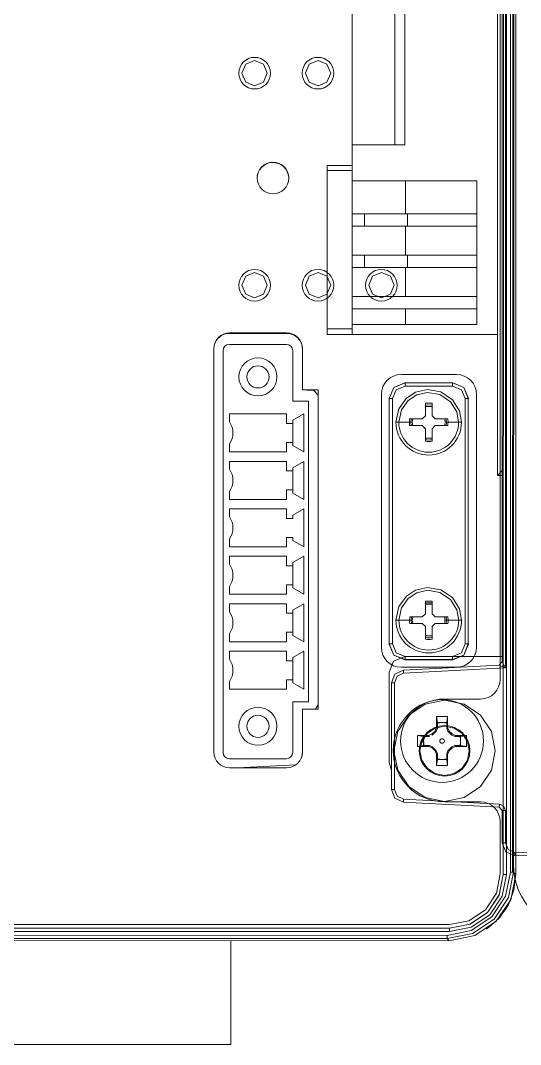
# Model space of a CAD drawing. Header units: millimetres. Extents: x 0 to 3780, y 0 to 2673.
# Drawn here: x 807.7 to 847.8, y 1163.9 to 1246 of the extents above; entities that cross this region are included whole.
import ezdxf

# ---------------------------------------------------------------- set-up
doc = ezdxf.new("R2010")
doc.units = ezdxf.units.MM
doc.layers.add('0_1', color=7, linetype='Continuous', lineweight=5)

msp = doc.modelspace()

# ---------------------------------------------------------------- linework, layer by layer
at = {"layer": '0_1', "color": 144, "linetype": 'Continuous', "lineweight": 0, "ltscale": 25.4}
for p, q in [((846.469, 1319.254), (846.449, 1177.498)), ((847.019, 1177.69), (847.039, 1319.062)), ((847.293, 1319.062), (847.273, 1177.69)), ((846.199, 1193.165), (846.199, 1303.655)), ((845.986, 1209.518), (845.986, 1298.926)), ((838.567, 1284.907), (838.567, 1236.043)), ((834.329, 1221.64), (834.329, 1233.16)), ((835.329, 1229.523), (835.329, 1230.523)), ((835.329, 1226.203), (835.329, 1227.203)), ((823.237, 1187.323), (823.237, 1219.687)), ((830.349, 1219.687), (830.349, 1216.385)), ((830.349, 1216.385), (831.619, 1216.385)), ((831.231, 1216.354), (831.612, 1215.973)), ((837.302, 1215.698), (837.311, 1215.689)), ((837.308, 1196.002), (837.311, 1215.689)), ((843.386, 1196.001), (843.389, 1215.688)), ((843.389, 1215.688), (843.643, 1215.688)), ((843.643, 1215.688), (843.64, 1196.001)), ((840.202, 1215.315), (840.735, 1215.315)), ((840.202, 1215.178), (840.735, 1215.171)), ((840.202, 1215.058), (840.735, 1215.058)), ((838.918, 1213.788), (838.941, 1214.054)), ((838.941, 1214.054), (839.947, 1214.054)), ((838.941, 1214.054), (838.941, 1214.054)), ((839.046, 1213.788), (839.091, 1214.054)), ((839.147, 1213.788), (839.198, 1214.054)), ((840.202, 1214.308), (839.947, 1214.054)), ((839.947, 1214.054), (839.947, 1214.054)), ((840.989, 1214.054), (840.735, 1214.308)), ((840.989, 1214.054), (841.995, 1214.054)), ((840.989, 1214.054), (840.989, 1214.054)), ((841.751, 1213.987), (841.789, 1213.788)), ((841.85, 1214.054), (841.891, 1213.788)), ((841.995, 1214.054), (842.018, 1213.788)), ((841.995, 1214.054), (841.995, 1214.054)), ((829.572, 1212.175), (829.572, 1213.699)), ((837.839, 1213.788), (838.07, 1213.788)), ((839.046, 1213.788), (838.918, 1213.788)), ((838.941, 1213.521), (839.947, 1213.521)), ((839.072, 1213.518), (839.046, 1213.788)), ((839.198, 1213.521), (839.147, 1213.788)), ((839.947, 1213.521), (840.202, 1213.267)), ((840.202, 1213.267), (840.202, 1212.261)), ((840.735, 1213.267), (840.735, 1212.261)), ((840.989, 1213.521), (841.995, 1213.521)), ((841.789, 1213.788), (841.751, 1213.588)), ((841.891, 1213.788), (841.864, 1213.515)), ((840.735, 1212.518), (840.202, 1212.518)), ((829.572, 1208.365), (829.572, 1209.889)), ((845.986, 1209.518), (846.367, 1209.917)), ((847.457, 1208.425), (847.457, 1195.043)), ((829.572, 1206.079), (829.572, 1206.333)), ((829.572, 1204.301), (829.572, 1204.555)), ((829.572, 1200.745), (829.572, 1202.269)), ((840.207, 1199.298), (840.741, 1199.29)), ((840.207, 1199.184), (840.741, 1199.182)), ((840.741, 1199.434), (840.741, 1198.428)), ((829.572, 1196.935), (829.572, 1198.459)), ((840.995, 1198.174), (840.741, 1198.428)), ((837.845, 1197.907), (838.076, 1197.907)), ((838.924, 1197.907), (838.947, 1198.174)), ((838.947, 1198.174), (839.953, 1198.174)), ((838.947, 1198.174), (838.947, 1198.174)), ((839.051, 1197.907), (839.097, 1198.174)), ((839.077, 1197.637), (839.051, 1197.907)), ((839.147, 1197.913), (839.197, 1198.174)), ((839.199, 1197.641), (839.147, 1197.913)), ((839.953, 1197.641), (840.207, 1197.387)), ((840.207, 1197.387), (840.207, 1196.381)), ((840.741, 1197.387), (840.995, 1197.641)), ((840.741, 1197.387), (840.741, 1196.381)), ((840.995, 1198.174), (842.001, 1198.174)), ((840.995, 1198.174), (840.995, 1198.174)), ((841.751, 1198.112), (841.789, 1197.913)), ((841.751, 1198.112), (841.751, 1197.713)), ((841.789, 1197.913), (841.751, 1197.713)), ((841.855, 1198.174), (841.896, 1197.907)), ((841.896, 1197.907), (841.87, 1197.635)), ((842.024, 1197.907), (841.896, 1197.907)), ((842.001, 1198.174), (842.024, 1197.907)), ((842.001, 1198.174), (842.001, 1198.174)), ((842.024, 1197.907), (842.872, 1197.907)), ((840.741, 1196.644), (840.207, 1196.642)), ((837.299, 1195.993), (837.308, 1196.002)), ((843.386, 1196.001), (843.64, 1196.001)), ((843.64, 1196.001), (843.649, 1195.992)), ((829.572, 1193.125), (829.572, 1194.649)), ((842.389, 1194.732), (842.38, 1194.741)), ((846.367, 1194.557), (846.126, 1194.303)), ((846.363, 1194.192), (846.126, 1194.303)), ((846.185, 1194.275), (846.363, 1194.192)), ((846.487, 1194.322), (846.363, 1194.192)), ((846.367, 1194.557), (846.487, 1194.322)), ((846.487, 1194.322), (846.616, 1194.075)), ((838.448, 1193.647), (838.44, 1193.9)), ((830.461, 1192.363), (829.572, 1192.871)), ((830.349, 1190.756), (830.349, 1187.323)), ((831.619, 1190.756), (830.349, 1190.756)), ((841.985, 1190.181), (841.096, 1190.181)), ((841.096, 1190.181), (841.096, 1189.292)), ((841.096, 1190.181), (841.171, 1189.69)), ((841.911, 1189.69), (841.985, 1190.181)), ((841.985, 1189.292), (841.985, 1190.181)), ((840.979, 1189.009), (841.096, 1189.292)), ((841.171, 1189.23), (841.075, 1189)), ((841.541, 1189.69), (841.171, 1189.69)), ((841.171, 1189.69), (841.171, 1189.643)), ((841.171, 1189.643), (841.171, 1189.23)), ((841.911, 1189.69), (841.541, 1189.69)), ((841.911, 1189.643), (841.911, 1189.69)), ((841.911, 1189.23), (841.911, 1189.643)), ((842.006, 1189), (841.911, 1189.23)), ((840.461, 1188.657), (839.572, 1188.657)), ((839.572, 1188.657), (839.572, 1187.768)), ((839.572, 1188.657), (840.063, 1188.582)), ((840.11, 1188.582), (840.063, 1188.582)), ((840.523, 1188.582), (840.11, 1188.582)), ((840.461, 1188.657), (840.744, 1188.774)), ((840.461, 1188.657), (840.523, 1188.582)), ((840.744, 1188.774), (840.753, 1188.678)), ((841.075, 1189), (840.753, 1188.678)), ((841.075, 1189), (840.979, 1189.009)), ((842.102, 1189.009), (842.006, 1189)), ((842.328, 1188.678), (842.006, 1189)), ((842.328, 1188.678), (842.337, 1188.774)), ((842.559, 1188.582), (842.328, 1188.678)), ((842.337, 1188.774), (842.62, 1188.657)), ((842.971, 1188.582), (842.559, 1188.582)), ((843.509, 1188.657), (842.62, 1188.657)), ((843.019, 1188.582), (842.971, 1188.582)), ((843.019, 1188.212), (843.019, 1188.582)), ((843.509, 1187.768), (843.509, 1188.657)), ((839.572, 1187.768), (840.063, 1187.842)), ((839.572, 1187.768), (840.461, 1187.768)), ((840.063, 1187.842), (840.11, 1187.842)), ((840.11, 1187.842), (840.523, 1187.842)), ((840.523, 1187.842), (840.461, 1187.768)), ((840.744, 1187.651), (840.461, 1187.768)), ((840.523, 1187.842), (840.753, 1187.747)), ((840.753, 1187.747), (840.744, 1187.651)), ((840.753, 1187.747), (841.075, 1187.425)), ((842.006, 1187.425), (842.328, 1187.747)), ((842.337, 1187.651), (842.102, 1187.416)), ((842.328, 1187.747), (842.559, 1187.842)), ((842.62, 1187.768), (842.559, 1187.842)), ((842.559, 1187.842), (842.971, 1187.842)), ((842.971, 1187.842), (843.019, 1187.842)), ((843.019, 1187.842), (843.019, 1188.212)), ((840.979, 1187.416), (841.075, 1187.425)), ((841.096, 1187.133), (840.979, 1187.416)), ((841.075, 1187.425), (841.171, 1187.194)), ((841.096, 1187.133), (841.171, 1187.194)), ((841.096, 1186.244), (841.171, 1186.735)), ((841.171, 1187.194), (841.171, 1186.782)), ((841.171, 1186.782), (841.171, 1186.735)), ((841.171, 1186.735), (841.541, 1186.735)), ((841.541, 1186.735), (841.911, 1186.735)), ((841.911, 1187.194), (842.006, 1187.425)), ((841.911, 1187.194), (841.985, 1187.133)), ((841.911, 1186.782), (841.911, 1187.194)), ((841.911, 1186.735), (841.911, 1186.782)), ((841.985, 1186.244), (841.911, 1186.735)), ((842.006, 1187.425), (842.102, 1187.416)), ((829.833, 1186.3), (825.106, 1186.053)), ((841.096, 1186.244), (841.985, 1186.244)), ((847.457, 1183.613), (847.457, 1177.522)), ((846.135, 1183.152), (846.126, 1182.899)), ((846.199, 1177.541), (846.199, 1181.735)), ((847.273, 1177.69), (847.019, 1177.69)), ((846.44, 1177.508), (846.449, 1177.498)), ((847.457, 1177.522), (847.445, 1177.522))]:
    msp.add_line(p, q, dxfattribs=at)
at = {"layer": '0_1', "color": 7, "linetype": 'Continuous', "lineweight": 0, "ltscale": 25.4}
for p, q in [((846.703, 1177.498), (846.723, 1319.254)), ((847.467, 1319.236), (847.447, 1177.516)), ((846.616, 1304.249), (846.616, 1194.075)), ((846.367, 1303.767), (846.367, 1194.557)), ((834.329, 1236.043), (834.329, 1284.907)), ((837.759, 1284.907), (837.759, 1236.043)), ((834.329, 1236.043), (834.329, 1233.16)), ((838.567, 1236.043), (834.329, 1236.043)), ((832.321, 1234.399), (832.321, 1234.004)), ((832.321, 1234.399), (834.329, 1234.399)), ((832.321, 1221.279), (832.321, 1234.004)), ((832.321, 1234.004), (834.329, 1234.004)), ((834.329, 1233.16), (844.329, 1233.16)), ((838.596, 1233.16), (838.596, 1230.523)), ((844.329, 1233.16), (844.329, 1221.64)), ((834.329, 1230.523), (838.596, 1230.523)), ((838.596, 1230.523), (844.329, 1230.523)), ((838.775, 1229.523), (838.775, 1230.523)), ((838.596, 1229.523), (834.329, 1229.523)), ((844.329, 1229.523), (838.596, 1229.523)), ((838.596, 1229.523), (838.596, 1227.203)), ((834.329, 1227.203), (838.596, 1227.203)), ((838.596, 1227.203), (844.329, 1227.203)), ((838.775, 1227.203), (838.775, 1226.203)), ((838.596, 1226.203), (834.329, 1226.203)), ((844.329, 1226.203), (838.596, 1226.203)), ((838.596, 1226.203), (838.596, 1223.883)), ((834.329, 1223.883), (838.596, 1223.883)), ((838.596, 1223.883), (844.329, 1223.883)), ((838.596, 1222.883), (834.329, 1222.883)), ((844.329, 1222.883), (838.596, 1222.883)), ((838.596, 1221.64), (838.596, 1222.883)), ((834.329, 1221.279), (832.321, 1221.279)), ((832.321, 1221.279), (832.321, 1220.839)), ((834.329, 1220.839), (834.329, 1221.64)), ((844.329, 1221.64), (834.329, 1221.64)), ((824.5, 1220.927), (829.072, 1220.926)), ((824.507, 1220.957), (829.079, 1220.957)), ((832.321, 1220.839), (834.329, 1220.839)), ((834.329, 1220.839), (845.986, 1220.839)), ((829.064, 1220.036), (824.492, 1220.036)), ((830.342, 1219.656), (830.342, 1216.735)), ((823.984, 1187.296), (823.984, 1219.528)), ((829.572, 1215.477), (829.572, 1219.528)), ((838.274, 1217.625), (842.694, 1217.625)), ((830.567, 1216.385), (830.723, 1216.354)), ((830.723, 1216.354), (831.231, 1216.354)), ((831.619, 1216.385), (831.619, 1190.756)), ((838.562, 1216.958), (838.571, 1216.948)), ((838.562, 1216.958), (842.392, 1216.957)), ((838.571, 1216.948), (842.383, 1216.948)), ((838.571, 1216.695), (838.571, 1216.948)), ((842.383, 1216.694), (838.571, 1216.695)), ((842.392, 1216.957), (842.383, 1216.948)), ((842.383, 1216.694), (842.383, 1216.948)), ((829.572, 1215.477), (830.842, 1215.477)), ((830.842, 1191.347), (830.842, 1215.477)), ((831.612, 1215.973), (831.608, 1191.106)), ((836.674, 1195.73), (836.674, 1216.025)), ((837.565, 1215.688), (837.311, 1215.689)), ((837.565, 1215.688), (837.562, 1196.002)), ((843.652, 1215.697), (843.643, 1215.688)), ((844.294, 1216.025), (844.294, 1195.73)), ((840.202, 1215.315), (840.202, 1214.308)), ((840.735, 1215.315), (840.735, 1214.308)), ((824.492, 1214.461), (829.064, 1214.461)), ((824.492, 1213.826), (824.492, 1214.461)), ((829.064, 1214.461), (829.064, 1213.699)), ((829.572, 1213.953), (830.461, 1214.461)), ((829.572, 1213.699), (829.572, 1213.953)), ((830.461, 1214.461), (830.461, 1211.413)), ((829.064, 1213.699), (829.572, 1213.699)), ((838.07, 1213.788), (838.918, 1213.788)), ((840.735, 1213.267), (840.989, 1213.521)), ((842.018, 1213.788), (842.866, 1213.788)), ((842.866, 1213.788), (843.097, 1213.788)), ((829.064, 1212.175), (829.064, 1211.413)), ((829.572, 1212.175), (829.064, 1212.175)), ((829.572, 1211.921), (829.572, 1212.175)), ((824.492, 1211.413), (824.492, 1212.048)), ((829.064, 1211.413), (824.492, 1211.413)), ((830.461, 1211.413), (829.572, 1211.921)), ((824.492, 1210.651), (829.064, 1210.651)), ((824.492, 1210.016), (824.492, 1210.651)), ((829.064, 1210.651), (829.064, 1209.889)), ((829.572, 1210.143), (830.461, 1210.651)), ((830.461, 1210.651), (830.461, 1207.603)), ((829.064, 1209.889), (829.572, 1209.889)), ((829.572, 1209.889), (829.572, 1210.143)), ((846.367, 1209.518), (845.986, 1209.518)), ((824.492, 1207.603), (824.492, 1208.238)), ((829.064, 1208.365), (829.064, 1207.603)), ((829.572, 1208.365), (829.064, 1208.365)), ((829.572, 1208.111), (829.572, 1208.365)), ((830.461, 1207.603), (829.572, 1208.111)), ((829.064, 1207.603), (824.492, 1207.603)), ((824.492, 1206.841), (829.064, 1206.841)), ((824.492, 1206.206), (824.492, 1206.841)), ((829.064, 1206.841), (829.064, 1206.079)), ((829.572, 1206.333), (830.461, 1206.841)), ((830.461, 1206.841), (830.461, 1203.793)), ((829.064, 1206.079), (829.572, 1206.079)), ((824.492, 1203.793), (824.492, 1204.428)), ((829.064, 1204.555), (829.064, 1203.793)), ((829.572, 1204.555), (829.064, 1204.555)), ((830.461, 1203.793), (829.572, 1204.301)), ((829.064, 1203.793), (824.492, 1203.793)), ((824.492, 1203.031), (829.064, 1203.031)), ((824.492, 1202.396), (824.492, 1203.031)), ((829.064, 1203.031), (829.064, 1202.269)), ((829.572, 1202.523), (830.461, 1203.031)), ((829.572, 1202.269), (829.572, 1202.523)), ((830.461, 1203.031), (830.461, 1199.983)), ((829.064, 1202.269), (829.572, 1202.269)), ((829.064, 1200.745), (829.064, 1199.983)), ((829.572, 1200.745), (829.064, 1200.745)), ((829.572, 1200.491), (829.572, 1200.745)), ((824.492, 1199.983), (824.492, 1200.618)), ((829.064, 1199.983), (824.492, 1199.983)), ((830.461, 1199.983), (829.572, 1200.491)), ((824.492, 1199.221), (829.064, 1199.221)), ((824.492, 1198.586), (824.492, 1199.221)), ((829.064, 1199.221), (829.064, 1198.459)), ((829.572, 1198.713), (830.461, 1199.221)), ((830.461, 1199.221), (830.461, 1196.173)), ((840.207, 1199.434), (840.207, 1198.428)), ((840.207, 1199.434), (840.741, 1199.434)), ((829.064, 1198.459), (829.572, 1198.459)), ((829.572, 1198.459), (829.572, 1198.713)), ((840.207, 1198.428), (839.953, 1198.174)), ((838.076, 1197.907), (838.924, 1197.907)), ((838.947, 1197.641), (839.953, 1197.641)), ((840.995, 1197.641), (842.001, 1197.641)), ((842.872, 1197.907), (843.103, 1197.907)), ((824.492, 1196.173), (824.492, 1196.808)), ((829.064, 1196.935), (829.064, 1196.173)), ((829.572, 1196.935), (829.064, 1196.935)), ((829.572, 1196.681), (829.572, 1196.935)), ((830.461, 1196.173), (829.572, 1196.681)), ((829.064, 1196.173), (824.492, 1196.173)), ((837.308, 1196.002), (837.562, 1196.002)), ((824.492, 1195.411), (829.064, 1195.411)), ((824.492, 1194.776), (824.492, 1195.411)), ((829.064, 1195.411), (829.064, 1194.649)), ((829.572, 1194.903), (830.461, 1195.411)), ((830.461, 1195.411), (830.461, 1192.363)), ((838.557, 1194.995), (846.367, 1194.995)), ((838.568, 1194.996), (842.38, 1194.995)), ((838.568, 1194.996), (838.568, 1194.742)), ((842.38, 1194.995), (842.38, 1194.741)), ((829.064, 1194.649), (829.572, 1194.649)), ((829.572, 1194.649), (829.572, 1194.903)), ((842.694, 1194.13), (838.274, 1194.13)), ((846.126, 1194.303), (838.44, 1193.9)), ((838.559, 1194.733), (838.568, 1194.742)), ((842.389, 1194.732), (838.559, 1194.733)), ((842.38, 1194.741), (838.568, 1194.742)), ((846.616, 1194.075), (846.363, 1194.192)), ((837.287, 1186.491), (837.287, 1193.724)), ((846.616, 1194.075), (838.448, 1193.647)), ((824.492, 1192.363), (824.492, 1192.998)), ((829.064, 1193.125), (829.064, 1192.363)), ((829.572, 1193.125), (829.064, 1193.125)), ((829.572, 1192.871), (829.572, 1193.125)), ((837.477, 1192.886), (837.726, 1192.886)), ((837.477, 1192.886), (837.477, 1184.316)), ((837.726, 1192.886), (837.726, 1184.316)), ((829.064, 1192.363), (824.492, 1192.363)), ((830.842, 1191.347), (829.572, 1191.347)), ((829.572, 1187.296), (829.572, 1191.347)), ((831.608, 1191.106), (831.384, 1190.756)), ((841.754, 1191.577), (844.612, 1191.577)), ((830.349, 1190.439), (830.338, 1190.345)), ((830.338, 1190.345), (830.338, 1187.292)), ((841.171, 1189.23), (841.096, 1189.292)), ((841.985, 1189.292), (841.911, 1189.23)), ((841.985, 1189.292), (842.102, 1189.009)), ((840.744, 1188.774), (840.979, 1189.009)), ((842.102, 1189.009), (842.337, 1188.774)), ((842.559, 1188.582), (842.62, 1188.657)), ((843.509, 1188.657), (843.019, 1188.582)), ((840.979, 1187.416), (840.744, 1187.651)), ((842.337, 1187.651), (842.328, 1187.747)), ((842.62, 1187.768), (842.337, 1187.651)), ((842.62, 1187.768), (843.509, 1187.768)), ((843.509, 1187.768), (843.019, 1187.842)), ((824.492, 1186.788), (829.064, 1186.788)), ((841.096, 1187.133), (841.096, 1186.244)), ((842.102, 1187.416), (841.985, 1187.133)), ((841.985, 1186.244), (841.985, 1187.133)), ((829.079, 1186.053), (824.507, 1186.053)), ((837.477, 1185.847), (837.287, 1186.491)), ((837.726, 1184.316), (837.477, 1184.316)), ((838.448, 1183.555), (846.135, 1183.152)), ((838.44, 1183.301), (846.126, 1182.899)), ((844.612, 1183.322), (841.754, 1183.322)), ((846.126, 1182.899), (846.367, 1182.645)), ((846.367, 1180.035), (846.367, 1182.645)), ((846.616, 1182.645), (846.367, 1182.645)), ((846.616, 1182.645), (846.616, 1180.035)), ((846.616, 1180.035), (846.367, 1180.035)), ((847.256, 1178.293), (847.256, 1179.035)), ((857.416, 1178.844), (847.365, 1179.02)), ((847.447, 1177.516), (847.273, 1177.69)), ((846.703, 1177.498), (846.449, 1177.498)), ((842.133, 1173.184), (761.338, 1173.195)), ((761.338, 1172.941), (842.133, 1172.93)), ((761.347, 1173.204), (842.124, 1173.193)), ((761.36, 1173.48), (842.138, 1173.48)), ((842.133, 1173.184), (842.124, 1173.193)), ((842.133, 1173.184), (842.133, 1172.93)), ((842.115, 1172.186), (761.355, 1172.197)), ((761.529, 1172.625), (841.942, 1172.614)), ((841.942, 1172.36), (761.529, 1172.371)), ((824.606, 1163.853), (824.606, 1172.189)), ((841.942, 1172.614), (841.942, 1172.36)), ((841.942, 1172.36), (842.115, 1172.186)), ((778.886, 1163.853), (824.606, 1163.853))]:
    msp.add_line(p, q, dxfattribs=at)
at = {"layer": '0_1', "color": 8, "linetype": 'Continuous', "lineweight": 0, "ltscale": 25.4}
for p, q in [((847.193, 1177.69), (847.213, 1319.062)), ((842.018, 1213.788), (841.891, 1213.788)), ((839.051, 1197.907), (838.924, 1197.907)), ((840.063, 1188.212), (840.017, 1188.212)), ((857.416, 1179.098), (847.365, 1179.274))]:
    msp.add_line(p, q, dxfattribs=at)
at = {"layer": '0_1', "color": 144, "linetype": 'Continuous', "lineweight": 0, "ltscale": 25.4}
for points in [[(825.498, 1241.806), (825.796, 1242.524), (826.514, 1242.822), (827.232, 1242.524), (827.53, 1241.806)], [(825.498, 1241.806), (825.796, 1241.087), (826.514, 1240.79), (827.232, 1241.087), (827.53, 1241.806)], [(837.839, 1213.788), (838.075, 1214.875), (838.669, 1215.705), (839.416, 1216.197), (840.367, 1216.415), (841.442, 1216.229), (842.373, 1215.6), (842.934, 1214.7), (843.097, 1213.788)], [(838.07, 1213.788), (838.285, 1214.78), (838.827, 1215.537), (839.508, 1215.985), (840.376, 1216.184), (841.357, 1216.015), (842.206, 1215.441), (842.717, 1214.62), (842.866, 1213.788)], [(837.845, 1197.907), (838.08, 1198.995), (838.675, 1199.825), (839.421, 1200.316), (840.373, 1200.534), (841.448, 1200.349), (842.378, 1199.719), (842.939, 1198.82), (843.103, 1197.907)], [(842.38, 1194.741), (843.271, 1195.11), (843.64, 1196.001)], [(843.649, 1195.992), (843.28, 1195.101), (842.389, 1194.732)], [(840.062, 1187.842), (840.017, 1188.212), (840.062, 1188.583)], [(843.719, 1187.423), (843.569, 1186.665), (843.14, 1186.022), (842.497, 1185.592), (841.738, 1185.441), (840.98, 1185.592), (840.337, 1186.022), (839.908, 1186.665), (839.757, 1187.423)], [(846.616, 1180.035), (846.835, 1179.501), (847.365, 1179.274)], [(846.199, 1177.541), (845.89, 1175.987), (845.01, 1174.671), (843.695, 1173.79), (842.138, 1173.48)]]:
    msp.add_lwpolyline(points, dxfattribs=at)
at = {"layer": '0_1', "color": 7, "linetype": 'Continuous', "lineweight": 0, "ltscale": 25.4}
for points in [[(830.578, 1241.806), (830.876, 1242.524), (831.594, 1242.822), (832.312, 1242.524), (832.61, 1241.806)], [(830.578, 1241.806), (830.876, 1241.087), (831.594, 1240.79), (832.312, 1241.087), (832.61, 1241.806)], [(825.498, 1224.788), (825.796, 1225.506), (826.514, 1225.804), (827.232, 1225.506), (827.53, 1224.788)], [(830.578, 1224.788), (830.876, 1225.506), (831.594, 1225.804), (832.312, 1225.506), (832.61, 1224.788)], [(835.658, 1224.788), (835.956, 1225.506), (836.674, 1225.804), (837.392, 1225.506), (837.69, 1224.788)], [(825.498, 1224.788), (825.796, 1224.069), (826.514, 1223.772), (827.232, 1224.069), (827.53, 1224.788)], [(830.578, 1224.788), (830.876, 1224.069), (831.594, 1223.772), (832.312, 1224.069), (832.61, 1224.788)], [(835.658, 1224.788), (835.956, 1224.069), (836.674, 1223.772), (837.392, 1224.069), (837.69, 1224.788)], [(837.302, 1215.698), (837.671, 1216.588), (838.562, 1216.958)], [(837.311, 1215.689), (837.68, 1216.579), (838.571, 1216.948)], [(838.571, 1216.695), (837.86, 1216.4), (837.565, 1215.688)], [(842.383, 1216.948), (843.274, 1216.579), (843.643, 1215.688)], [(843.389, 1215.688), (843.094, 1216.399), (842.383, 1216.694)], [(842.392, 1216.957), (843.283, 1216.588), (843.652, 1215.697)], [(838.076, 1197.907), (838.29, 1198.899), (838.833, 1199.656), (839.514, 1200.105), (840.382, 1200.304), (841.362, 1200.135), (842.211, 1199.56), (842.723, 1198.74), (842.872, 1197.907)], [(838.559, 1194.733), (837.668, 1195.101), (837.299, 1195.993)], [(838.568, 1194.742), (837.677, 1195.111), (837.308, 1196.002)], [(837.562, 1196.002), (837.857, 1195.29), (838.568, 1194.996)], [(842.38, 1194.995), (843.091, 1195.289), (843.386, 1196.001)], [(837.287, 1193.724), (837.659, 1194.622), (838.557, 1194.995)], [(837.477, 1192.886), (837.756, 1193.585), (838.44, 1193.9)], [(837.726, 1192.886), (837.935, 1193.41), (838.448, 1193.647)], [(837.679, 1187.423), (837.988, 1188.977), (838.868, 1190.295), (840.187, 1191.177), (841.743, 1191.486), (843.299, 1191.176), (844.618, 1190.294), (845.498, 1188.976), (845.807, 1187.422)], [(839.757, 1187.423), (839.907, 1188.18), (840.337, 1188.823), (840.98, 1189.253), (841.738, 1189.404), (842.496, 1189.253), (843.139, 1188.823), (843.569, 1188.18), (843.719, 1187.423)], [(830.338, 1187.292), (830.313, 1187.044), (830.262, 1186.861)], [(845.807, 1187.422), (845.498, 1185.868), (844.618, 1184.55), (843.299, 1183.668), (841.743, 1183.358), (840.187, 1183.668), (838.868, 1184.55), (837.988, 1185.868), (837.679, 1187.423)], [(838.44, 1183.301), (837.756, 1183.617), (837.477, 1184.316)], [(838.448, 1183.555), (837.936, 1183.791), (837.726, 1184.316)], [(846.135, 1183.152), (846.477, 1182.995), (846.616, 1182.645)], [(847.365, 1179.02), (846.658, 1179.323), (846.367, 1180.035)], [(841.942, 1172.614), (843.884, 1173), (845.532, 1174.1), (846.633, 1175.747), (847.019, 1177.69)], [(847.273, 1177.69), (846.867, 1175.65), (845.712, 1173.921), (843.982, 1172.765), (841.942, 1172.36)], [(847.447, 1177.516), (847.041, 1175.476), (845.885, 1173.747), (844.156, 1172.591), (842.115, 1172.186)], [(842.124, 1173.193), (843.775, 1173.52), (845.176, 1174.456), (846.113, 1175.857), (846.44, 1177.508)], [(846.449, 1177.498), (846.121, 1175.847), (845.185, 1174.447), (843.785, 1173.512), (842.133, 1173.184)], [(842.133, 1172.93), (843.882, 1173.277), (845.365, 1174.267), (846.355, 1175.75), (846.703, 1177.498)], [(845.114, 1173.109), (846.09, 1173.964), (846.835, 1175.023), (847.301, 1176.235), (847.457, 1177.522)]]:
    msp.add_lwpolyline(points, dxfattribs=at)
at = {"layer": '0_1', "color": 144, "linetype": 'Continuous', "lineweight": 0, "ltscale": 25.4}
for centre, radius in [((826.514, 1241.806), 1.27), ((831.594, 1241.806), 1.27), ((826.514, 1224.788), 1.27), ((831.594, 1224.788), 1.27), ((836.674, 1224.788), 1.27), ((826.778, 1217.433), 1.524), ((841.541, 1188.212), 0.184)]:
    msp.add_circle(centre, radius, dxfattribs=at)
at = {"layer": '0_1', "color": 7, "linetype": 'Continuous', "lineweight": 0, "ltscale": 25.4}
for centre, radius in [((827.984, 1233.397), 1.27), ((826.778, 1217.433), 0.889), ((826.778, 1189.391), 1.524), ((841.541, 1188.212), 3.321), ((826.778, 1189.391), 0.889), ((841.743, 1187.422), 2.032)]:
    msp.add_circle(centre, radius, dxfattribs=at)
for centre, radius, start, end in [((827.978, 1233.366), 1.27, 351.152, 169.74117), ((824.507, 1219.687), 1.27, 90, 180), ((824.5, 1219.657), 1.27, 89.99199, 166.1185), ((829.072, 1219.656), 1.27, 359.99199, 89.99199), ((824.492, 1219.528), 0.508, 90, 180), ((829.064, 1219.528), 0.508, 0, 90), ((842.694, 1216.025), 1.6, 0, 90), ((823.254, 1212.937), 1.524, 324.31467, 35.68533), ((840.468, 1213.788), 2.629, 180, 0), ((840.468, 1213.788), 2.398, 180, 0), ((823.254, 1209.127), 1.524, 324.31467, 35.68533), ((823.254, 1205.317), 1.524, 324.31467, 35.68533), ((823.254, 1201.507), 1.524, 324.31467, 35.68533), ((823.254, 1197.697), 1.524, 324.31467, 35.68533), ((840.474, 1197.907), 2.629, 180, 0), ((840.474, 1197.907), 2.398, 180, 0), ((840.474, 1197.907), 1.55, 260.09152, 279.90884), ((823.254, 1193.887), 1.524, 324.31467, 35.68533), ((841.754, 1187.45), 4.128, 90, 270), ((824.492, 1187.296), 0.508, 180, 270), ((829.064, 1187.296), 0.508, 270, 0), ((829.079, 1187.323), 1.27, 270, 0), ((842.082, 1183.301), 3.643, 176.00302, 179.99576), ((851.004, 1179.147), 3.641, 178.00162, 181.99838)]:
    msp.add_arc(centre, radius, start, end, dxfattribs=at)
at = {"layer": '0_1', "color": 144, "linetype": 'Continuous', "lineweight": 0, "ltscale": 25.4}
for centre, radius, start, end in [((829.079, 1219.687), 1.27, 0, 90), ((838.274, 1216.025), 1.6, 90, 180), ((840.468, 1213.788), 1.55, 180, 189.90846), ((840.468, 1213.788), 1.55, 350.09151, 360), ((840.468, 1213.788), 1.422, 258.94921, 281.00881), ((840.468, 1213.788), 1.55, 260.09152, 279.90884), ((840.474, 1197.907), 1.55, 180, 189.90846), ((840.474, 1197.907), 1.55, 350.09151, 360), ((840.474, 1197.907), 1.422, 258.94921, 281.00881), ((838.274, 1195.73), 1.6, 180, 270), ((842.694, 1195.73), 1.6, 270, 0), ((844.612, 1193.165), 1.587, 270, 0), ((841.541, 1188.212), 1.478, 90, 104.50746), ((841.541, 1188.212), 1.478, 75.49254, 90), ((841.541, 1188.212), 1.478, 165.49254, 180), ((841.541, 1188.212), 1.478, 0, 14.50746), ((841.541, 1188.212), 1.478, 180, 194.50746), ((841.541, 1188.212), 1.478, 345.49254, 0), ((824.507, 1187.323), 1.27, 180, 270), ((841.541, 1188.212), 1.478, 255.49254, 270), ((841.541, 1188.212), 1.478, 270, 284.50746), ((844.612, 1181.735), 1.587, 0, 90)]:
    msp.add_arc(centre, radius, start, end, dxfattribs=at)
at = {"layer": '0_1', "color": 7, "linetype": 'Continuous', "lineweight": 0, "ltscale": 25.4}
msp.add_ellipse((852.593, 1178.299), major_axis=(-3.776, -3.776), ratio=0.998783, start_param=5.498396, end_param=7.067974, dxfattribs=at)

doc.saveas('drawing.dxf')
